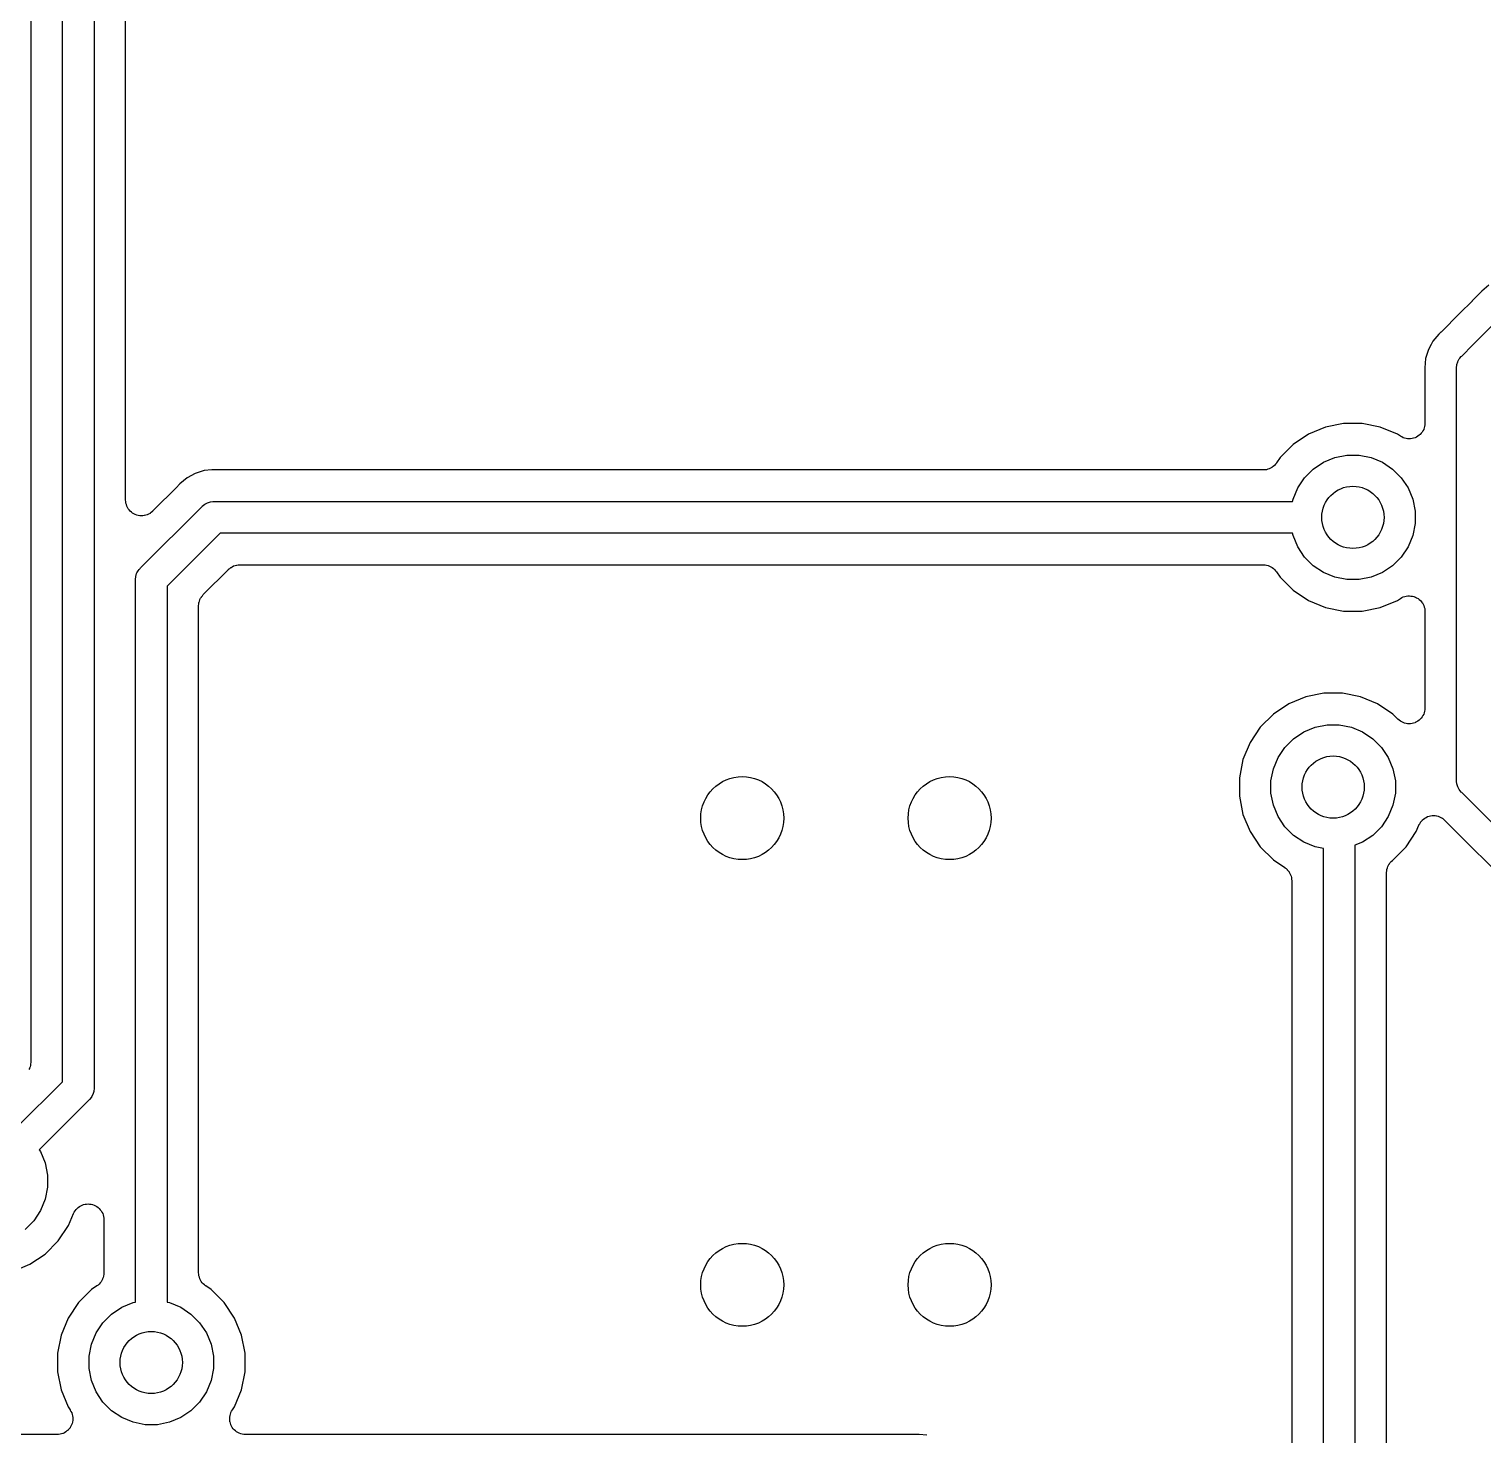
# Model space of a CAD drawing. Extents: x 0.48 to 2.43, y -7.79 to -4.85.
# Drawn here: x 1.3036 to 1.5796, y -5.8395 to -5.5727 of the extents above; entities that cross this region are included whole.
import ezdxf

# ---------------------------------------------------------------- set-up
doc = ezdxf.new("R2010")
doc.units = 0
doc.header["$MEASUREMENT"] = 0
doc.layers.add('BLACK', color=7, linetype='CONTINUOUS')

msp = doc.modelspace()

# ---------------------------------------------------------------- linework, layer by layer
at = {"layer": 'BLACK', "linetype": 'CONTINUOUS'}
for p, q in [((1.3039, -5.56171), (1.3039, -5.76875)), ((1.3099, -5.77247), (1.3099, -5.56127)), ((1.3159, -5.56236), (1.3159, -5.77357)), ((1.3219, -5.66207), (1.3219, -5.56609)), ((1.57899, -5.62285), (1.57756, -5.62428)), ((1.57907, -5.62275), (1.57899, -5.62285)), ((1.57916, -5.62266), (1.57907, -5.62275)), ((1.57919, -5.62263), (1.57916, -5.62266)), ((1.57938, -5.6224), (1.57919, -5.62263)), ((1.58075, -5.62128), (1.57938, -5.6224)), ((1.57755, -5.62429), (1.57522, -5.62662)), ((1.57756, -5.62428), (1.57755, -5.62429)), ((1.57522, -5.62662), (1.57167, -5.63017)), ((1.57122, -5.63056), (1.57009, -5.63193)), ((1.57145, -5.63037), (1.57122, -5.63056)), ((1.57154, -5.63028), (1.57145, -5.63037)), ((1.57164, -5.6302), (1.57154, -5.63028)), ((1.57167, -5.63017), (1.57164, -5.6302)), ((1.57771, -5.63262), (1.57949, -5.63083)), ((1.57949, -5.63083), (1.58149, -5.62884)), ((1.56926, -5.63349), (1.56874, -5.63519)), ((1.56976, -5.63256), (1.56926, -5.63349)), ((1.57009, -5.63193), (1.56976, -5.63256)), ((1.56976, -5.63256), (1.56976, -5.63256)), ((1.5756, -5.63473), (1.57771, -5.63262)), ((1.57771, -5.63262), (1.57771, -5.63262)), ((1.56874, -5.63519), (1.56857, -5.63695)), ((1.5746, -5.63695), (1.57466, -5.63637)), ((1.57466, -5.63637), (1.57467, -5.63634)), ((1.57467, -5.63634), (1.57483, -5.6358)), ((1.57483, -5.6358), (1.57486, -5.63575)), ((1.57486, -5.63575), (1.57511, -5.63528)), ((1.57511, -5.63528), (1.57524, -5.63511)), ((1.57524, -5.63511), (1.57548, -5.63482)), ((1.57548, -5.63482), (1.5756, -5.63473)), ((1.56857, -5.63695), (1.5686, -5.63725)), ((1.5686, -5.63725), (1.5686, -5.63729)), ((1.5686, -5.63729), (1.5686, -5.63742)), ((1.5686, -5.63742), (1.56861, -5.63754)), ((1.56861, -5.63754), (1.56861, -5.64746)), ((1.57461, -5.6371), (1.5746, -5.63695)), ((1.57461, -5.7152), (1.57461, -5.6371)), ((1.55317, -5.64754), (1.54973, -5.64823)), ((1.55668, -5.64754), (1.55317, -5.64754)), ((1.56012, -5.64823), (1.55668, -5.64754)), ((1.56858, -5.6478), (1.56855, -5.64808)), ((1.56861, -5.64751), (1.56858, -5.6478)), ((1.56861, -5.64746), (1.56861, -5.64749)), ((1.56861, -5.64749), (1.56861, -5.64749)), ((1.56861, -5.64749), (1.56861, -5.64749)), ((1.56861, -5.64749), (1.56861, -5.64751)), ((1.54649, -5.64957), (1.54357, -5.65152)), ((1.54973, -5.64823), (1.54649, -5.64957)), ((1.56337, -5.64957), (1.56012, -5.64823)), ((1.56395, -5.64996), (1.56337, -5.64957)), ((1.5642, -5.65009), (1.56395, -5.64996)), ((1.56445, -5.65023), (1.5642, -5.65009)), ((1.56446, -5.65023), (1.56445, -5.65023)), ((1.56446, -5.65024), (1.56446, -5.65023)), ((1.56474, -5.65032), (1.56446, -5.65024)), ((1.56501, -5.6504), (1.56474, -5.65032)), ((1.56502, -5.6504), (1.56501, -5.6504)), ((1.56502, -5.65041), (1.56502, -5.6504)), ((1.56531, -5.65043), (1.56502, -5.65041)), ((1.56559, -5.65046), (1.56531, -5.65043)), ((1.5656, -5.65046), (1.56559, -5.65046)), ((1.56561, -5.65046), (1.5656, -5.65046)), ((1.56589, -5.65044), (1.56561, -5.65046)), ((1.56618, -5.65041), (1.56589, -5.65044)), ((1.56619, -5.65041), (1.56618, -5.65041)), ((1.56618, -5.65041), (1.56618, -5.65041)), ((1.56646, -5.65033), (1.56619, -5.65041)), ((1.56674, -5.65025), (1.56646, -5.65033)), ((1.56675, -5.65024), (1.56674, -5.65024)), ((1.56674, -5.65024), (1.56674, -5.65025)), ((1.56701, -5.6501), (1.56675, -5.65024)), ((1.56726, -5.64997), (1.56701, -5.6501)), ((1.56727, -5.64997), (1.56726, -5.64997)), ((1.56726, -5.64997), (1.56726, -5.64997)), ((1.5675, -5.64978), (1.56727, -5.64997)), ((1.56771, -5.64961), (1.5675, -5.64978)), ((1.56772, -5.6496), (1.56771, -5.64961)), ((1.56791, -5.64937), (1.56772, -5.6496)), ((1.56772, -5.6496), (1.56772, -5.6496)), ((1.56809, -5.64916), (1.56791, -5.64937)), ((1.5681, -5.64915), (1.56809, -5.64915)), ((1.56809, -5.64915), (1.56809, -5.64916)), ((1.56823, -5.6489), (1.5681, -5.64915)), ((1.56837, -5.64865), (1.56823, -5.6489)), ((1.56838, -5.64863), (1.56837, -5.64864)), ((1.56837, -5.64864), (1.56837, -5.64865)), ((1.56846, -5.64836), (1.56838, -5.64863)), ((1.56855, -5.64809), (1.56846, -5.64836)), ((1.56855, -5.64808), (1.56855, -5.64808)), ((1.56855, -5.64808), (1.56855, -5.64809)), ((1.54357, -5.65152), (1.54109, -5.654)), ((1.53903, -5.65614), (1.53877, -5.65622)), ((1.53905, -5.65613), (1.53903, -5.65614)), ((1.53906, -5.65613), (1.53905, -5.65613)), ((1.53931, -5.656), (1.53906, -5.65613)), ((1.53955, -5.65587), (1.53931, -5.656)), ((1.53956, -5.65586), (1.53955, -5.65587)), ((1.53958, -5.65585), (1.53956, -5.65586)), ((1.53979, -5.65568), (1.53958, -5.65585)), ((1.54001, -5.6555), (1.53979, -5.65568)), ((1.54002, -5.65549), (1.54001, -5.6555)), ((1.54003, -5.65548), (1.54002, -5.65549)), ((1.54021, -5.65527), (1.54003, -5.65548)), ((1.54039, -5.65506), (1.54021, -5.65527)), ((1.5404, -5.65503), (1.54039, -5.65506)), ((1.54041, -5.65502), (1.5404, -5.65503)), ((1.5404, -5.65503), (1.5404, -5.65503)), ((1.5404, -5.65503), (1.5404, -5.65503)), ((1.54109, -5.654), (1.54041, -5.65502)), ((1.5474, -5.65618), (1.54933, -5.65489)), ((1.54933, -5.65489), (1.55148, -5.654)), ((1.55148, -5.654), (1.55377, -5.65354)), ((1.55377, -5.65354), (1.55609, -5.65354)), ((1.55609, -5.65354), (1.55837, -5.654)), ((1.55837, -5.654), (1.56052, -5.65489)), ((1.56052, -5.65489), (1.56246, -5.65618)), ((1.33356, -5.65783), (1.33219, -5.65896)), ((1.33512, -5.657), (1.33356, -5.65783)), ((1.33588, -5.65677), (1.33512, -5.657)), ((1.33682, -5.65648), (1.33588, -5.65677)), ((1.33828, -5.65634), (1.33682, -5.65648)), ((1.33829, -5.65634), (1.33828, -5.65634)), ((1.33858, -5.65631), (1.33829, -5.65634)), ((1.33888, -5.65634), (1.33858, -5.65631)), ((1.339, -5.65634), (1.33888, -5.65634)), ((1.33913, -5.65635), (1.339, -5.65634)), ((1.33917, -5.65635), (1.33913, -5.65635)), ((1.53792, -5.65635), (1.33917, -5.65635)), ((1.5382, -5.65633), (1.53792, -5.65635)), ((1.53847, -5.6563), (1.5382, -5.65633)), ((1.53849, -5.6563), (1.53847, -5.6563)), ((1.5385, -5.6563), (1.53849, -5.6563)), ((1.53877, -5.65622), (1.5385, -5.6563)), ((1.54446, -5.65976), (1.54575, -5.65783)), ((1.54575, -5.65783), (1.5474, -5.65618)), ((1.56246, -5.65618), (1.5641, -5.65783)), ((1.5641, -5.65783), (1.5654, -5.65976)), ((1.3318, -5.65941), (1.32702, -5.66419)), ((1.33188, -5.65931), (1.3318, -5.65941)), ((1.33197, -5.65922), (1.33188, -5.65931)), ((1.332, -5.65919), (1.33197, -5.65922)), ((1.33219, -5.65896), (1.332, -5.65919)), ((1.54357, -5.66191), (1.54446, -5.65976)), ((1.5654, -5.65976), (1.56629, -5.66191)), ((1.32193, -5.66236), (1.3219, -5.66207)), ((1.32195, -5.66264), (1.32193, -5.66236)), ((1.32195, -5.66265), (1.32195, -5.66264)), ((1.32204, -5.66292), (1.32195, -5.66265)), ((1.32195, -5.66265), (1.32195, -5.66265)), ((1.32212, -5.6632), (1.32204, -5.66292)), ((1.32212, -5.66321), (1.32212, -5.6632)), ((1.32226, -5.66346), (1.32212, -5.66321)), ((1.32212, -5.66321), (1.32212, -5.66321)), ((1.32239, -5.66372), (1.32226, -5.66346)), ((1.3224, -5.66372), (1.32239, -5.66372)), ((1.3224, -5.66373), (1.3224, -5.66372)), ((1.32258, -5.66395), (1.3224, -5.66373)), ((1.32276, -5.66418), (1.32258, -5.66395)), ((1.32277, -5.66418), (1.32276, -5.66418)), ((1.32299, -5.66436), (1.32277, -5.66418)), ((1.32277, -5.66418), (1.32277, -5.66418)), ((1.32321, -5.66455), (1.32299, -5.66436)), ((1.32475, -5.67494), (1.33636, -5.66334)), ((1.32676, -5.6644), (1.32654, -5.66458)), ((1.32699, -5.66422), (1.32676, -5.6644)), ((1.327, -5.66421), (1.32699, -5.66422)), ((1.32702, -5.66419), (1.327, -5.66421)), ((1.327, -5.66421), (1.327, -5.66421)), ((1.327, -5.66421), (1.327, -5.66421)), ((1.33636, -5.66334), (1.33645, -5.66322)), ((1.33645, -5.66322), (1.33691, -5.66285)), ((1.33691, -5.66285), (1.33743, -5.66257)), ((1.33743, -5.66257), (1.33799, -5.6624)), ((1.33799, -5.6624), (1.33844, -5.66235)), ((1.33844, -5.66235), (1.33858, -5.66234)), ((1.33844, -5.66235), (1.33844, -5.66235)), ((1.33858, -5.66234), (1.33873, -5.66235)), ((1.33873, -5.66235), (1.54348, -5.66235)), ((1.54348, -5.66235), (1.54357, -5.66191)), ((1.56629, -5.66191), (1.56674, -5.66419)), ((1.56674, -5.66419), (1.56674, -5.66652)), ((1.32322, -5.66455), (1.32321, -5.66455)), ((1.32322, -5.66456), (1.32322, -5.66455)), ((1.32348, -5.6647), (1.32322, -5.66456)), ((1.32373, -5.66483), (1.32348, -5.6647)), ((1.32402, -5.66492), (1.32373, -5.66483)), ((1.32373, -5.66483), (1.32373, -5.66483)), ((1.32373, -5.66483), (1.32373, -5.66483)), ((1.32428, -5.66501), (1.32402, -5.66492)), ((1.32429, -5.66501), (1.32428, -5.66501)), ((1.32458, -5.66504), (1.32429, -5.66501)), ((1.32429, -5.66501), (1.32429, -5.66501)), ((1.32487, -5.66507), (1.32458, -5.66504)), ((1.32488, -5.66507), (1.32487, -5.66507)), ((1.32487, -5.66507), (1.32487, -5.66507)), ((1.32516, -5.66504), (1.32488, -5.66507)), ((1.32545, -5.66502), (1.32516, -5.66504)), ((1.32546, -5.66502), (1.32545, -5.66502)), ((1.32545, -5.66502), (1.32545, -5.66502)), ((1.32573, -5.66494), (1.32546, -5.66502)), ((1.32601, -5.66485), (1.32573, -5.66494)), ((1.32602, -5.66485), (1.32601, -5.66485)), ((1.32627, -5.66472), (1.32602, -5.66485)), ((1.32602, -5.66485), (1.32602, -5.66485)), ((1.32653, -5.66459), (1.32627, -5.66472)), ((1.32654, -5.66458), (1.32653, -5.66459)), ((1.32654, -5.66458), (1.32654, -5.66458)), ((1.56674, -5.66652), (1.56629, -5.6688)), ((1.33983, -5.66835), (1.32977, -5.67841)), ((1.54348, -5.66835), (1.33983, -5.66835)), ((1.54357, -5.6688), (1.54348, -5.66835)), ((1.54446, -5.67095), (1.54357, -5.6688)), ((1.56629, -5.6688), (1.5654, -5.67095)), ((1.54575, -5.67288), (1.54446, -5.67095)), ((1.5654, -5.67095), (1.5641, -5.67288)), ((1.32427, -5.67549), (1.32446, -5.67525)), ((1.32446, -5.67525), (1.32464, -5.67503)), ((1.32464, -5.67503), (1.32475, -5.67494)), ((1.33665, -5.68001), (1.34143, -5.67523)), ((1.34143, -5.67523), (1.34144, -5.67523)), ((1.34144, -5.67523), (1.34146, -5.6752)), ((1.34144, -5.67523), (1.34144, -5.67523)), ((1.34144, -5.67523), (1.34144, -5.67523)), ((1.34146, -5.6752), (1.34168, -5.67503)), ((1.34168, -5.67503), (1.34189, -5.67486)), ((1.34189, -5.67486), (1.34191, -5.67485)), ((1.34191, -5.67485), (1.34192, -5.67484)), ((1.34192, -5.67484), (1.34216, -5.67471)), ((1.34216, -5.67471), (1.34241, -5.67458)), ((1.34241, -5.67458), (1.34243, -5.67458)), ((1.34243, -5.67458), (1.34244, -5.67457)), ((1.34244, -5.67457), (1.3427, -5.67449)), ((1.3427, -5.67449), (1.34297, -5.67441)), ((1.34297, -5.67441), (1.34299, -5.67441)), ((1.34299, -5.67441), (1.343, -5.67441)), ((1.343, -5.67441), (1.34328, -5.67438)), ((1.34328, -5.67438), (1.34355, -5.67435)), ((1.34355, -5.67435), (1.53792, -5.67435)), ((1.53792, -5.67435), (1.53793, -5.67435)), ((1.53793, -5.67435), (1.53793, -5.67435)), ((1.53793, -5.67435), (1.53793, -5.67435)), ((1.53793, -5.67435), (1.53796, -5.67435)), ((1.53796, -5.67435), (1.53824, -5.67439)), ((1.53824, -5.67439), (1.53851, -5.67441)), ((1.53851, -5.67441), (1.53853, -5.67442)), ((1.53853, -5.67442), (1.53854, -5.67442)), ((1.53854, -5.67442), (1.53881, -5.6745)), ((1.53881, -5.6745), (1.53907, -5.67459)), ((1.53907, -5.67459), (1.53909, -5.67459)), ((1.53909, -5.67459), (1.5391, -5.6746)), ((1.5391, -5.6746), (1.53934, -5.67473)), ((1.53934, -5.67473), (1.53959, -5.67486)), ((1.53959, -5.67486), (1.5396, -5.67487)), ((1.5396, -5.67487), (1.53961, -5.67488)), ((1.53961, -5.67488), (1.53983, -5.67506)), ((1.53983, -5.67506), (1.54004, -5.67523)), ((1.54004, -5.67523), (1.54005, -5.67525)), ((1.54005, -5.67525), (1.54006, -5.67526)), ((1.54006, -5.67526), (1.54023, -5.67547)), ((1.54023, -5.67547), (1.54041, -5.67569)), ((1.5474, -5.67453), (1.54575, -5.67288)), ((1.54933, -5.67582), (1.5474, -5.67453)), ((1.56246, -5.67453), (1.56052, -5.67582)), ((1.5641, -5.67288), (1.56246, -5.67453)), ((1.32376, -5.67717), (1.32382, -5.67658)), ((1.32377, -5.67731), (1.32376, -5.67717)), ((1.32377, -5.81431), (1.32377, -5.67731)), ((1.32382, -5.67657), (1.32399, -5.67601)), ((1.32382, -5.67658), (1.32382, -5.67657)), ((1.32399, -5.67601), (1.32406, -5.67588)), ((1.32406, -5.67588), (1.32427, -5.67549)), ((1.54041, -5.67569), (1.54109, -5.67671)), ((1.54109, -5.67671), (1.54357, -5.67919)), ((1.55148, -5.67671), (1.54933, -5.67582)), ((1.55377, -5.67717), (1.55148, -5.67671)), ((1.55609, -5.67717), (1.55377, -5.67717)), ((1.55837, -5.67671), (1.55609, -5.67717)), ((1.56052, -5.67582), (1.55837, -5.67671)), ((1.32977, -5.67841), (1.32977, -5.81431)), ((1.33592, -5.68125), (1.336, -5.68098)), ((1.336, -5.68098), (1.33601, -5.68097)), ((1.33601, -5.68095), (1.33615, -5.68071)), ((1.33601, -5.68097), (1.33601, -5.68095)), ((1.33615, -5.68071), (1.33628, -5.68047)), ((1.33628, -5.68047), (1.33629, -5.68045)), ((1.33629, -5.68045), (1.3363, -5.68044)), ((1.3363, -5.68044), (1.33647, -5.68023)), ((1.33647, -5.68023), (1.33665, -5.68001)), ((1.54357, -5.67919), (1.54649, -5.68114)), ((1.56337, -5.68114), (1.56395, -5.68075)), ((1.56395, -5.68075), (1.56397, -5.68073)), ((1.56397, -5.68073), (1.56397, -5.68073)), ((1.56397, -5.68073), (1.56397, -5.68073)), ((1.56397, -5.68073), (1.56398, -5.68073)), ((1.56398, -5.68073), (1.56424, -5.68059)), ((1.56424, -5.68059), (1.56449, -5.68046)), ((1.56449, -5.68046), (1.5645, -5.68046)), ((1.5645, -5.68046), (1.56478, -5.68038)), ((1.5645, -5.68046), (1.5645, -5.68046)), ((1.56478, -5.68038), (1.56505, -5.6803)), ((1.56505, -5.6803), (1.56506, -5.6803)), ((1.56506, -5.68029), (1.56535, -5.68027)), ((1.56506, -5.6803), (1.56506, -5.68029)), ((1.56535, -5.68027), (1.56563, -5.68024)), ((1.56563, -5.68024), (1.56564, -5.68024)), ((1.56564, -5.68024), (1.56565, -5.68024)), ((1.56565, -5.68024), (1.56593, -5.68028)), ((1.56593, -5.68028), (1.56622, -5.68031)), ((1.56622, -5.68031), (1.56622, -5.68031)), ((1.56622, -5.68031), (1.56623, -5.68031)), ((1.56623, -5.68031), (1.5665, -5.68039)), ((1.5665, -5.68039), (1.56678, -5.68048)), ((1.56678, -5.68048), (1.56678, -5.68048)), ((1.56678, -5.68048), (1.56679, -5.68048)), ((1.56679, -5.68048), (1.56703, -5.68062)), ((1.56703, -5.68062), (1.56729, -5.68076)), ((1.56729, -5.68076), (1.5673, -5.68076)), ((1.5673, -5.68076), (1.5673, -5.68076)), ((1.5673, -5.68076), (1.56752, -5.68095)), ((1.56752, -5.68095), (1.56774, -5.68113)), ((1.33577, -5.68209), (1.3358, -5.68181)), ((1.33577, -5.68212), (1.33577, -5.68209)), ((1.33577, -5.68213), (1.33577, -5.68212)), ((1.33577, -5.68214), (1.33577, -5.68213)), ((1.33577, -5.68213), (1.33577, -5.68213)), ((1.33577, -5.80874), (1.33577, -5.68214)), ((1.3358, -5.68181), (1.33583, -5.68154)), ((1.33583, -5.68154), (1.33584, -5.68153)), ((1.33584, -5.68151), (1.33592, -5.68125)), ((1.33584, -5.68153), (1.33584, -5.68151)), ((1.54649, -5.68114), (1.54973, -5.68248)), ((1.54973, -5.68248), (1.55317, -5.68317)), ((1.55317, -5.68317), (1.55668, -5.68317)), ((1.55668, -5.68317), (1.56012, -5.68248)), ((1.56012, -5.68248), (1.56337, -5.68114)), ((1.56774, -5.68113), (1.56775, -5.68114)), ((1.56775, -5.68114), (1.56775, -5.68114)), ((1.56775, -5.68114), (1.56793, -5.68136)), ((1.56793, -5.68136), (1.56811, -5.68158)), ((1.56811, -5.68158), (1.56812, -5.68159)), ((1.56812, -5.68159), (1.56812, -5.68159)), ((1.56812, -5.68159), (1.56825, -5.68185)), ((1.56825, -5.68185), (1.56839, -5.6821)), ((1.56839, -5.6821), (1.56839, -5.68211)), ((1.56839, -5.68211), (1.56839, -5.68211)), ((1.56839, -5.68211), (1.56847, -5.68239)), ((1.56847, -5.68239), (1.56856, -5.68266)), ((1.56856, -5.68266), (1.56856, -5.68267)), ((1.56856, -5.68267), (1.56856, -5.68267)), ((1.56856, -5.68267), (1.56859, -5.68296)), ((1.56859, -5.68296), (1.56861, -5.68324)), ((1.56861, -5.68324), (1.56861, -5.70154)), ((1.54599, -5.69941), (1.54274, -5.70075)), ((1.54943, -5.69872), (1.54599, -5.69941)), ((1.55294, -5.69872), (1.54943, -5.69872)), ((1.55638, -5.69941), (1.55294, -5.69872)), ((1.55962, -5.70075), (1.55638, -5.69941)), ((1.53983, -5.7027), (1.53735, -5.70518)), ((1.54274, -5.70075), (1.53983, -5.7027)), ((1.56253, -5.7027), (1.55962, -5.70075)), ((1.56349, -5.70366), (1.56253, -5.7027)), ((1.56823, -5.70297), (1.56809, -5.70322)), ((1.56837, -5.70272), (1.56823, -5.70297)), ((1.56838, -5.70271), (1.56837, -5.70271)), ((1.56837, -5.70271), (1.56837, -5.70272)), ((1.56846, -5.70244), (1.56838, -5.70271)), ((1.56855, -5.70216), (1.56846, -5.70244)), ((1.56858, -5.70188), (1.56855, -5.70215)), ((1.56855, -5.70215), (1.56855, -5.70216)), ((1.56855, -5.70216), (1.56855, -5.70216)), ((1.56861, -5.70158), (1.56858, -5.70188)), ((1.56861, -5.70154), (1.56861, -5.70158)), ((1.53735, -5.70518), (1.5354, -5.7081)), ((1.54559, -5.70607), (1.54774, -5.70518)), ((1.54774, -5.70518), (1.55002, -5.70472)), ((1.55002, -5.70472), (1.55234, -5.70472)), ((1.55234, -5.70472), (1.55463, -5.70518)), ((1.55463, -5.70518), (1.55678, -5.70607)), ((1.56372, -5.70384), (1.56349, -5.70366)), ((1.56394, -5.70402), (1.56372, -5.70384)), ((1.56394, -5.70403), (1.56394, -5.70402)), ((1.56419, -5.70416), (1.56394, -5.70403)), ((1.56394, -5.70403), (1.56394, -5.70403)), ((1.56445, -5.7043), (1.56419, -5.70416)), ((1.56446, -5.7043), (1.56445, -5.7043)), ((1.56446, -5.70431), (1.56446, -5.7043)), ((1.56473, -5.70439), (1.56446, -5.70431)), ((1.56501, -5.70448), (1.56473, -5.70439)), ((1.56502, -5.70448), (1.56501, -5.70448)), ((1.5653, -5.70451), (1.56502, -5.70448)), ((1.56502, -5.70448), (1.56502, -5.70448)), ((1.56559, -5.70454), (1.5653, -5.70451)), ((1.5656, -5.70454), (1.56559, -5.70454)), ((1.56589, -5.70451), (1.5656, -5.70454)), ((1.5656, -5.70454), (1.5656, -5.70454)), ((1.56618, -5.70448), (1.56589, -5.70451)), ((1.56619, -5.70448), (1.56618, -5.70448)), ((1.56618, -5.70448), (1.56618, -5.70448)), ((1.56646, -5.7044), (1.56619, -5.70448)), ((1.56674, -5.70432), (1.56646, -5.7044)), ((1.56675, -5.70431), (1.56674, -5.70432)), ((1.56674, -5.70432), (1.56674, -5.70432)), ((1.567, -5.70418), (1.56675, -5.70431)), ((1.56726, -5.70405), (1.567, -5.70418)), ((1.56727, -5.70404), (1.56726, -5.70404)), ((1.56726, -5.70404), (1.56726, -5.70405)), ((1.56749, -5.70386), (1.56727, -5.70404)), ((1.56771, -5.70368), (1.56749, -5.70386)), ((1.56772, -5.70368), (1.56771, -5.70368)), ((1.56791, -5.70345), (1.56772, -5.70367)), ((1.56772, -5.70367), (1.56772, -5.70368)), ((1.56809, -5.70323), (1.56791, -5.70345)), ((1.56809, -5.70322), (1.56809, -5.70323)), ((1.56809, -5.70323), (1.56809, -5.70323)), ((1.5354, -5.7081), (1.53405, -5.71134)), ((1.54201, -5.70901), (1.54365, -5.70736)), ((1.54365, -5.70736), (1.54559, -5.70607)), ((1.55678, -5.70607), (1.55871, -5.70736)), ((1.55871, -5.70736), (1.56036, -5.70901)), ((1.53405, -5.71134), (1.53337, -5.71478)), ((1.53982, -5.71309), (1.54071, -5.71094)), ((1.54071, -5.71094), (1.54201, -5.70901)), ((1.56036, -5.70901), (1.56165, -5.71094)), ((1.56165, -5.71094), (1.56254, -5.71309)), ((1.53937, -5.71537), (1.53982, -5.71309)), ((1.56254, -5.71309), (1.56299, -5.71537)), ((1.53337, -5.71478), (1.53337, -5.71829)), ((1.53937, -5.7177), (1.53937, -5.71537)), ((1.56299, -5.71537), (1.56299, -5.7177)), ((1.5746, -5.71535), (1.57461, -5.7152)), ((1.57461, -5.71549), (1.5746, -5.71535)), ((1.57466, -5.71593), (1.57461, -5.71549)), ((1.57461, -5.71549), (1.57461, -5.71549)), ((1.57483, -5.7165), (1.57466, -5.71593)), ((1.57511, -5.71702), (1.57483, -5.7165)), ((1.53337, -5.71829), (1.53405, -5.72173)), ((1.53982, -5.71998), (1.53937, -5.7177)), ((1.56299, -5.7177), (1.56254, -5.71998)), ((1.57548, -5.71748), (1.57511, -5.71702)), ((1.5756, -5.71757), (1.57548, -5.71748)), ((1.59327, -5.73524), (1.5756, -5.71757)), ((1.53405, -5.72173), (1.5354, -5.72497)), ((1.54071, -5.72213), (1.53982, -5.71998)), ((1.54201, -5.72406), (1.54071, -5.72213)), ((1.56165, -5.72213), (1.56036, -5.72406)), ((1.56254, -5.71998), (1.56165, -5.72213)), ((1.56859, -5.72242), (1.56884, -5.72229)), ((1.56884, -5.72229), (1.5691, -5.72215)), ((1.5691, -5.72215), (1.5691, -5.72215)), ((1.5691, -5.72215), (1.56911, -5.72215)), ((1.56911, -5.72215), (1.56938, -5.72207)), ((1.56938, -5.72207), (1.56966, -5.72199)), ((1.56966, -5.72199), (1.56967, -5.72198)), ((1.56966, -5.72199), (1.56966, -5.72199)), ((1.56967, -5.72198), (1.56996, -5.72196)), ((1.56996, -5.72196), (1.57024, -5.72193)), ((1.57024, -5.72193), (1.57025, -5.72193)), ((1.57025, -5.72193), (1.57026, -5.72193)), ((1.57026, -5.72193), (1.57054, -5.72196)), ((1.57054, -5.72196), (1.57082, -5.72199)), ((1.57082, -5.72199), (1.57083, -5.72199)), ((1.57083, -5.72199), (1.57084, -5.72199)), ((1.57084, -5.72199), (1.57111, -5.72208)), ((1.57111, -5.72208), (1.57138, -5.72216)), ((1.57138, -5.72216), (1.57139, -5.72217)), ((1.57139, -5.72217), (1.5714, -5.72217)), ((1.5714, -5.72217), (1.57165, -5.7223)), ((1.57165, -5.7223), (1.5719, -5.72244)), ((1.5354, -5.72497), (1.53735, -5.72789)), ((1.54365, -5.72571), (1.54201, -5.72406)), ((1.56036, -5.72406), (1.55871, -5.72571)), ((1.56502, -5.72789), (1.56697, -5.72497)), ((1.56697, -5.72497), (1.56746, -5.72378)), ((1.56746, -5.72378), (1.56747, -5.72376)), ((1.56747, -5.72374), (1.56761, -5.72349)), ((1.56747, -5.72376), (1.56747, -5.72374)), ((1.56747, -5.72376), (1.56747, -5.72376)), ((1.56747, -5.72376), (1.56747, -5.72376)), ((1.56761, -5.72349), (1.56775, -5.72324)), ((1.56775, -5.72324), (1.56776, -5.72323)), ((1.56775, -5.72324), (1.56775, -5.72324)), ((1.56776, -5.72323), (1.56794, -5.72301)), ((1.56794, -5.72301), (1.56812, -5.7228)), ((1.56812, -5.7228), (1.56813, -5.72279)), ((1.56813, -5.72278), (1.56836, -5.72261)), ((1.56813, -5.72279), (1.56813, -5.72278)), ((1.56836, -5.72261), (1.56858, -5.72243)), ((1.56858, -5.72243), (1.56858, -5.72242)), ((1.56858, -5.72242), (1.56859, -5.72242)), ((1.5719, -5.72244), (1.5719, -5.72244)), ((1.5719, -5.72244), (1.57191, -5.72245)), ((1.57191, -5.72245), (1.57213, -5.72263)), ((1.57213, -5.72263), (1.57235, -5.72281)), ((1.57235, -5.72281), (1.58639, -5.73685)), ((1.53735, -5.72789), (1.53983, -5.73037)), ((1.54559, -5.727), (1.54365, -5.72571)), ((1.54774, -5.72789), (1.54559, -5.727)), ((1.54932, -5.72821), (1.54774, -5.72789)), ((1.55678, -5.727), (1.55532, -5.7276)), ((1.55532, -5.7276), (1.55532, -5.87319)), ((1.55871, -5.72571), (1.55678, -5.727)), ((1.56243, -5.73047), (1.56502, -5.72789)), ((1.53983, -5.73037), (1.54199, -5.73182)), ((1.54932, -5.87319), (1.54932, -5.72821)), ((1.56203, -5.73088), (1.5622, -5.73066)), ((1.5622, -5.73066), (1.56221, -5.73065)), ((1.56221, -5.73065), (1.56222, -5.73064)), ((1.56222, -5.73064), (1.56243, -5.73047)), ((1.54199, -5.73182), (1.542, -5.73182)), ((1.542, -5.73182), (1.542, -5.73182)), ((1.542, -5.73182), (1.542, -5.73182)), ((1.542, -5.73182), (1.54202, -5.73184)), ((1.54202, -5.73184), (1.54224, -5.73202)), ((1.54224, -5.73202), (1.54245, -5.7322)), ((1.54245, -5.7322), (1.54246, -5.73221)), ((1.54246, -5.73221), (1.54247, -5.73222)), ((1.54247, -5.73222), (1.54265, -5.73243)), ((1.54265, -5.73243), (1.54282, -5.73265)), ((1.54282, -5.73265), (1.54283, -5.73266)), ((1.54283, -5.73266), (1.54284, -5.73267)), ((1.54284, -5.73267), (1.54297, -5.73292)), ((1.54297, -5.73292), (1.5431, -5.73317)), ((1.5431, -5.73317), (1.5431, -5.73318)), ((1.5431, -5.73318), (1.54311, -5.73319)), ((1.54311, -5.73319), (1.54318, -5.73346)), ((1.56132, -5.73274), (1.56135, -5.73246)), ((1.56132, -5.73277), (1.56132, -5.73274)), ((1.56132, -5.73278), (1.56132, -5.73277)), ((1.56132, -5.73277), (1.56132, -5.73277)), ((1.56132, -5.73277), (1.56132, -5.73277)), ((1.56132, -5.86835), (1.56132, -5.73278)), ((1.56135, -5.73246), (1.56138, -5.73219)), ((1.56138, -5.73219), (1.56139, -5.73217)), ((1.56139, -5.73216), (1.56147, -5.73189)), ((1.56139, -5.73217), (1.56139, -5.73216)), ((1.56147, -5.73189), (1.56155, -5.73163)), ((1.56155, -5.73163), (1.56156, -5.73162)), ((1.56156, -5.73162), (1.56157, -5.7316)), ((1.56157, -5.7316), (1.5617, -5.73136)), ((1.5617, -5.73136), (1.56183, -5.73111)), ((1.56183, -5.73111), (1.56184, -5.7311)), ((1.56184, -5.7311), (1.56185, -5.73109)), ((1.56185, -5.73109), (1.56203, -5.73088)), ((1.54318, -5.73346), (1.54327, -5.73373)), ((1.54327, -5.73373), (1.54327, -5.73374)), ((1.54327, -5.73374), (1.54327, -5.73375)), ((1.54327, -5.73375), (1.5433, -5.73403)), ((1.5433, -5.73403), (1.54332, -5.73431)), ((1.54332, -5.73431), (1.54332, -5.86513)), ((1.30384, -5.76934), (1.30383, -5.76935)), ((1.30387, -5.76906), (1.30384, -5.76934)), ((1.3039, -5.76879), (1.30387, -5.76906)), ((1.3039, -5.76875), (1.3039, -5.76876)), ((1.3039, -5.76876), (1.3039, -5.76876)), ((1.3039, -5.76876), (1.3039, -5.76876)), ((1.3039, -5.76876), (1.3039, -5.76879)), ((1.30365, -5.76993), (1.30352, -5.77017)), ((1.30366, -5.76991), (1.30365, -5.76993)), ((1.30367, -5.7699), (1.30366, -5.76991)), ((1.30375, -5.76963), (1.30367, -5.7699)), ((1.30383, -5.76937), (1.30375, -5.76963)), ((1.30383, -5.76935), (1.30383, -5.76937)), ((1.30125, -5.78112), (1.3099, -5.77247)), ((1.31585, -5.7743), (1.31568, -5.77487)), ((1.31591, -5.77372), (1.31585, -5.7743)), ((1.3159, -5.77357), (1.31591, -5.77372)), ((1.31491, -5.77594), (1.30549, -5.78537)), ((1.31503, -5.77585), (1.31491, -5.77594)), ((1.3154, -5.77539), (1.31503, -5.77585)), ((1.31544, -5.77532), (1.3154, -5.77539)), ((1.31568, -5.77487), (1.31544, -5.77532)), ((1.30549, -5.78537), (1.30574, -5.78574)), ((1.30574, -5.78574), (1.30663, -5.78789)), ((1.30663, -5.78789), (1.30709, -5.79018)), ((1.30709, -5.79018), (1.30709, -5.7925)), ((1.30709, -5.7925), (1.30663, -5.79478)), ((1.30574, -5.79693), (1.30445, -5.79887)), ((1.30663, -5.79478), (1.30574, -5.79693)), ((1.3123, -5.79695), (1.31249, -5.79672)), ((1.31249, -5.79672), (1.31267, -5.79651)), ((1.31267, -5.79651), (1.31267, -5.79651)), ((1.31267, -5.79651), (1.31268, -5.79651)), ((1.31268, -5.79651), (1.31291, -5.79632)), ((1.31291, -5.79632), (1.31313, -5.79614)), ((1.31313, -5.79614), (1.3134, -5.796)), ((1.31313, -5.79614), (1.31313, -5.79614)), ((1.31313, -5.79614), (1.31313, -5.79614)), ((1.3134, -5.796), (1.31365, -5.79587)), ((1.31365, -5.79587), (1.31393, -5.79579)), ((1.31365, -5.79587), (1.31365, -5.79587)), ((1.31365, -5.79587), (1.31365, -5.79587)), ((1.31393, -5.79579), (1.31421, -5.79571)), ((1.31421, -5.7957), (1.31449, -5.79568)), ((1.31421, -5.79571), (1.31421, -5.7957)), ((1.31421, -5.79571), (1.31421, -5.79571)), ((1.31449, -5.79568), (1.31479, -5.79565)), ((1.31479, -5.79565), (1.3148, -5.79565)), ((1.3148, -5.79565), (1.3148, -5.79565)), ((1.3148, -5.79565), (1.31506, -5.79568)), ((1.31506, -5.79568), (1.31537, -5.79571)), ((1.31537, -5.79571), (1.31538, -5.79571)), ((1.31538, -5.79571), (1.31538, -5.79571)), ((1.31538, -5.79571), (1.31563, -5.79579)), ((1.31563, -5.79579), (1.31593, -5.79589)), ((1.31593, -5.79589), (1.31594, -5.79589)), ((1.31594, -5.79589), (1.31594, -5.79589)), ((1.31594, -5.79589), (1.31618, -5.79602)), ((1.31618, -5.79602), (1.31645, -5.79617)), ((1.31645, -5.79617), (1.31645, -5.79617)), ((1.31645, -5.79617), (1.31645, -5.79617)), ((1.31645, -5.79617), (1.31667, -5.79635)), ((1.31667, -5.79635), (1.3169, -5.79654)), ((1.3169, -5.79654), (1.3169, -5.79654)), ((1.3169, -5.79654), (1.3169, -5.79654)), ((1.3169, -5.79654), (1.31708, -5.79676)), ((1.31708, -5.79676), (1.31727, -5.79699)), ((1.30445, -5.79887), (1.3028, -5.80051)), ((1.31106, -5.79978), (1.312, -5.7975)), ((1.312, -5.7975), (1.31202, -5.79747)), ((1.31202, -5.79747), (1.31216, -5.7972)), ((1.31216, -5.7972), (1.3123, -5.79696)), ((1.3123, -5.79696), (1.3123, -5.79695)), ((1.3123, -5.79696), (1.3123, -5.79696)), ((1.31727, -5.79699), (1.31727, -5.79699)), ((1.31727, -5.79699), (1.31727, -5.797)), ((1.31727, -5.797), (1.3174, -5.79723)), ((1.3174, -5.79723), (1.31755, -5.79751)), ((1.31755, -5.79751), (1.31755, -5.79751)), ((1.31755, -5.79751), (1.31755, -5.79751)), ((1.31755, -5.79751), (1.31762, -5.79776)), ((1.31762, -5.79776), (1.31771, -5.79807)), ((1.31771, -5.79807), (1.31771, -5.79807)), ((1.31771, -5.79807), (1.31772, -5.79807)), ((1.31772, -5.79807), (1.31774, -5.79834)), ((1.31774, -5.79834), (1.31777, -5.79865)), ((1.31777, -5.79865), (1.31777, -5.80874)), ((1.30911, -5.80269), (1.31106, -5.79978)), ((1.30371, -5.80712), (1.30663, -5.80517)), ((1.30663, -5.80517), (1.30911, -5.80269)), ((1.30047, -5.80847), (1.30371, -5.80712)), ((1.31707, -5.81065), (1.31689, -5.81087)), ((1.31725, -5.81044), (1.31707, -5.81065)), ((1.31726, -5.81042), (1.31725, -5.81043)), ((1.31725, -5.81043), (1.31725, -5.81044)), ((1.3174, -5.81017), (1.31726, -5.81042)), ((1.31753, -5.80993), (1.3174, -5.81017)), ((1.31754, -5.8099), (1.31753, -5.80991)), ((1.31753, -5.80991), (1.31753, -5.80993)), ((1.31762, -5.80963), (1.31754, -5.8099)), ((1.31771, -5.80937), (1.31762, -5.80963)), ((1.31774, -5.80907), (1.31771, -5.80934)), ((1.31771, -5.80934), (1.31771, -5.80935)), ((1.31771, -5.80935), (1.31771, -5.80937)), ((1.31777, -5.80879), (1.31774, -5.80907)), ((1.31777, -5.80874), (1.31777, -5.80876)), ((1.31777, -5.80876), (1.31777, -5.80876)), ((1.31777, -5.80876), (1.31777, -5.80876)), ((1.31777, -5.80876), (1.31777, -5.80879)), ((1.3358, -5.80902), (1.33577, -5.80874)), ((1.33582, -5.8093), (1.3358, -5.80902)), ((1.33583, -5.80931), (1.33582, -5.8093)), ((1.33583, -5.80933), (1.33583, -5.80931)), ((1.33591, -5.80959), (1.33583, -5.80933)), ((1.33599, -5.80986), (1.33591, -5.80959)), ((1.33599, -5.80987), (1.33599, -5.80986)), ((1.336, -5.80989), (1.33599, -5.80987)), ((1.33613, -5.81013), (1.336, -5.80989)), ((1.33626, -5.81038), (1.33613, -5.81013)), ((1.33627, -5.81039), (1.33626, -5.81038)), ((1.33627, -5.8104), (1.33627, -5.81039)), ((1.33645, -5.81062), (1.33627, -5.8104)), ((1.33662, -5.81084), (1.33645, -5.81062)), ((1.31542, -5.81192), (1.31294, -5.8144)), ((1.31644, -5.81124), (1.31542, -5.81192)), ((1.31666, -5.81106), (1.31644, -5.81124)), ((1.31687, -5.81089), (1.31666, -5.81106)), ((1.31688, -5.81088), (1.31687, -5.81089)), ((1.31689, -5.81087), (1.31688, -5.81088)), ((1.33663, -5.81085), (1.33662, -5.81084)), ((1.33664, -5.81086), (1.33663, -5.81085)), ((1.33686, -5.81103), (1.33664, -5.81086)), ((1.33707, -5.81121), (1.33686, -5.81103)), ((1.33709, -5.81123), (1.33707, -5.81121)), ((1.33711, -5.81124), (1.33709, -5.81123)), ((1.33709, -5.81123), (1.33709, -5.81123)), ((1.33709, -5.81123), (1.33709, -5.81123)), ((1.33813, -5.81192), (1.33711, -5.81124)), ((1.34061, -5.8144), (1.33813, -5.81192)), ((1.31294, -5.8144), (1.31099, -5.81732)), ((1.31924, -5.81658), (1.32118, -5.81529)), ((1.32118, -5.81529), (1.32333, -5.8144)), ((1.32333, -5.8144), (1.32377, -5.81431)), ((1.32977, -5.81431), (1.33022, -5.8144)), ((1.33022, -5.8144), (1.33237, -5.81529)), ((1.33237, -5.81529), (1.3343, -5.81658)), ((1.34256, -5.81732), (1.34061, -5.8144)), ((1.31099, -5.81732), (1.30965, -5.82056)), ((1.3163, -5.82016), (1.3176, -5.81823)), ((1.3176, -5.81823), (1.31924, -5.81658)), ((1.3343, -5.81658), (1.33595, -5.81823)), ((1.33595, -5.81823), (1.33724, -5.82016)), ((1.3439, -5.82056), (1.34256, -5.81732)), ((1.30965, -5.82056), (1.30896, -5.824)), ((1.31541, -5.82231), (1.3163, -5.82016)), ((1.33724, -5.82016), (1.33813, -5.82231)), ((1.34458, -5.824), (1.3439, -5.82056)), ((1.30896, -5.824), (1.30896, -5.82751)), ((1.31496, -5.82459), (1.31541, -5.82231)), ((1.33813, -5.82231), (1.33858, -5.82459)), ((1.34458, -5.82751), (1.34458, -5.824)), ((1.31496, -5.82692), (1.31496, -5.82459)), ((1.31541, -5.8292), (1.31496, -5.82692)), ((1.33858, -5.82692), (1.33813, -5.8292)), ((1.33858, -5.82459), (1.33858, -5.82692)), ((1.30896, -5.82751), (1.30965, -5.83095)), ((1.3163, -5.83135), (1.31541, -5.8292)), ((1.33813, -5.8292), (1.33724, -5.83135)), ((1.3439, -5.83095), (1.34458, -5.82751)), ((1.30965, -5.83095), (1.31099, -5.83419)), ((1.3176, -5.83328), (1.3163, -5.83135)), ((1.33724, -5.83135), (1.33595, -5.83328)), ((1.34256, -5.83419), (1.3439, -5.83095)), ((1.31099, -5.83419), (1.31138, -5.83477)), ((1.31138, -5.83477), (1.31139, -5.8348)), ((1.31139, -5.8348), (1.31139, -5.8348)), ((1.31139, -5.8348), (1.31139, -5.8348)), ((1.31139, -5.8348), (1.3114, -5.83481)), ((1.3114, -5.83481), (1.31153, -5.83507)), ((1.31153, -5.83507), (1.31166, -5.83532)), ((1.31166, -5.83532), (1.31167, -5.83532)), ((1.31167, -5.83532), (1.31167, -5.83533)), ((1.31167, -5.83533), (1.31175, -5.8356)), ((1.31924, -5.83493), (1.3176, -5.83328)), ((1.32118, -5.83622), (1.31924, -5.83493)), ((1.3343, -5.83493), (1.33237, -5.83622)), ((1.33595, -5.83328), (1.3343, -5.83493)), ((1.34172, -5.83584), (1.34181, -5.83556)), ((1.34181, -5.83556), (1.34189, -5.83529)), ((1.34189, -5.83529), (1.34189, -5.83528)), ((1.34189, -5.83528), (1.3419, -5.83528)), ((1.3419, -5.83528), (1.34203, -5.83502)), ((1.34203, -5.83502), (1.34217, -5.83477)), ((1.34217, -5.83477), (1.34256, -5.83419)), ((1.31118, -5.83835), (1.311, -5.83857)), ((1.31136, -5.83813), (1.31118, -5.83835)), ((1.31137, -5.83812), (1.31136, -5.83812)), ((1.31136, -5.83812), (1.31136, -5.83813)), ((1.31151, -5.83786), (1.31137, -5.83812)), ((1.31164, -5.83761), (1.31151, -5.83786)), ((1.31165, -5.8376), (1.31164, -5.83761)), ((1.31164, -5.83761), (1.31164, -5.83761)), ((1.31173, -5.83733), (1.31165, -5.8376)), ((1.31182, -5.83706), (1.31173, -5.83733)), ((1.31175, -5.8356), (1.31183, -5.83588)), ((1.31185, -5.83676), (1.31182, -5.83704)), ((1.31182, -5.83704), (1.31182, -5.83705)), ((1.31182, -5.83705), (1.31182, -5.83706)), ((1.31183, -5.83588), (1.31183, -5.83588)), ((1.31183, -5.83588), (1.31183, -5.83589)), ((1.31183, -5.83589), (1.31186, -5.83617)), ((1.31188, -5.83647), (1.31185, -5.83676)), ((1.31186, -5.83617), (1.31188, -5.83646)), ((1.31188, -5.83646), (1.31188, -5.83647)), ((1.31188, -5.83647), (1.31188, -5.83647)), ((1.32333, -5.83711), (1.32118, -5.83622)), ((1.32561, -5.83757), (1.32333, -5.83711)), ((1.32794, -5.83757), (1.32561, -5.83757)), ((1.33022, -5.83711), (1.32794, -5.83757)), ((1.33237, -5.83622), (1.33022, -5.83711)), ((1.34166, -5.83642), (1.34169, -5.83614)), ((1.34166, -5.83643), (1.34166, -5.83642)), ((1.34169, -5.83672), (1.34166, -5.83643)), ((1.34166, -5.83643), (1.34166, -5.83643)), ((1.34169, -5.83614), (1.34172, -5.83585)), ((1.34171, -5.837), (1.34169, -5.83672)), ((1.34172, -5.83701), (1.34171, -5.837)), ((1.34172, -5.83585), (1.34172, -5.83584)), ((1.34172, -5.83584), (1.34172, -5.83584)), ((1.34172, -5.83702), (1.34172, -5.83701)), ((1.3418, -5.83729), (1.34172, -5.83702)), ((1.34188, -5.83756), (1.3418, -5.83729)), ((1.34188, -5.83757), (1.34188, -5.83756)), ((1.34188, -5.83758), (1.34188, -5.83757)), ((1.34202, -5.83783), (1.34188, -5.83758)), ((1.34215, -5.83808), (1.34202, -5.83783)), ((1.34216, -5.83809), (1.34215, -5.83808)), ((1.34234, -5.83832), (1.34216, -5.83809)), ((1.34216, -5.83809), (1.34216, -5.83809)), ((1.34252, -5.83854), (1.34234, -5.83832)), ((1.30888, -5.83944), (1.28258, -5.83944)), ((1.30917, -5.83941), (1.30888, -5.83944)), ((1.30945, -5.83939), (1.30917, -5.83941)), ((1.30946, -5.83938), (1.30945, -5.83939)), ((1.30974, -5.8393), (1.30946, -5.83938)), ((1.30946, -5.83938), (1.30946, -5.83938)), ((1.31001, -5.83922), (1.30974, -5.8393)), ((1.31002, -5.83922), (1.31001, -5.83922)), ((1.31003, -5.83921), (1.31002, -5.83922)), ((1.31028, -5.83908), (1.31003, -5.83921)), ((1.31053, -5.83895), (1.31028, -5.83908)), ((1.31054, -5.83894), (1.31053, -5.83895)), ((1.31077, -5.83876), (1.31054, -5.83894)), ((1.31054, -5.83894), (1.31054, -5.83894)), ((1.31099, -5.83858), (1.31077, -5.83876)), ((1.311, -5.83857), (1.31099, -5.83857)), ((1.31099, -5.83857), (1.31099, -5.83858)), ((1.34253, -5.83855), (1.34252, -5.83854)), ((1.34252, -5.83854), (1.34252, -5.83854)), ((1.34275, -5.83873), (1.34253, -5.83855)), ((1.34297, -5.83892), (1.34275, -5.83873)), ((1.34298, -5.83892), (1.34297, -5.83892)), ((1.34297, -5.83892), (1.34297, -5.83892)), ((1.34323, -5.83906), (1.34298, -5.83892)), ((1.34348, -5.8392), (1.34323, -5.83906)), ((1.34349, -5.8392), (1.34348, -5.8392)), ((1.34376, -5.83929), (1.34349, -5.8392)), ((1.34349, -5.8392), (1.34349, -5.8392)), ((1.34404, -5.83937), (1.34376, -5.83929)), ((1.34404, -5.83938), (1.34404, -5.83937)), ((1.34405, -5.83938), (1.34404, -5.83938)), ((1.34433, -5.83941), (1.34405, -5.83938)), ((1.34462, -5.83944), (1.34433, -5.83941)), ((1.34463, -5.83944), (1.34462, -5.83944)), ((1.34466, -5.83944), (1.34463, -5.83944)), ((1.34463, -5.83944), (1.34463, -5.83944)), ((1.34463, -5.83944), (1.34463, -5.83944)), ((1.47169, -5.83944), (1.34466, -5.83944)), ((1.47182, -5.83943), (1.47169, -5.83944)), ((1.47195, -5.83943), (1.47182, -5.83943)), ((1.47199, -5.83943), (1.47195, -5.83943)), ((1.47228, -5.8394), (1.47199, -5.83943)), ((1.47258, -5.83943), (1.47228, -5.8394)), ((1.47405, -5.83957), (1.47258, -5.83943)), ((1.47258, -5.83943), (1.47258, -5.83943))]:
    msp.add_line(p, q, dxfattribs=at)
at = {"layer": 'BLACK'}
for centre, radius in [((1.55493, -5.66535), 0.005906), ((1.55118, -5.71654), 0.005906), ((1.43898, -5.72244), 0.007874), ((1.47835, -5.72244), 0.007874), ((1.43898, -5.81102), 0.007874), ((1.47835, -5.81102), 0.007874), ((1.32677, -5.82576), 0.005906)]:
    msp.add_circle(centre, radius, dxfattribs=at)

doc.saveas('drawing.dxf')
